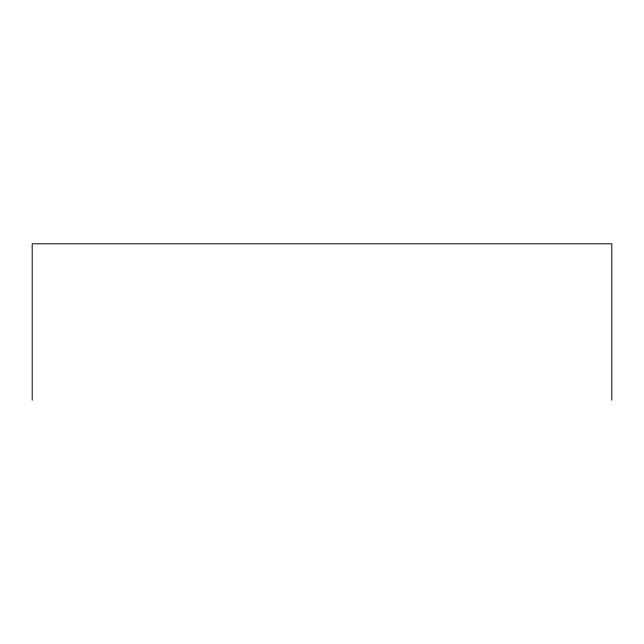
<?xml version="1.0" encoding="UTF-8"?>
<svg xmlns="http://www.w3.org/2000/svg" width="644" height="644" viewBox="0 0 644 644"><rect width="100%" height="100%" fill="white"/><g stroke="black" fill="none" stroke-linecap="round" stroke-linejoin="round"><path stroke-width="0.97" d="M611.8 400.19L611.8 243.81L32.2 243.81L32.2 400.19"/></g></svg>
